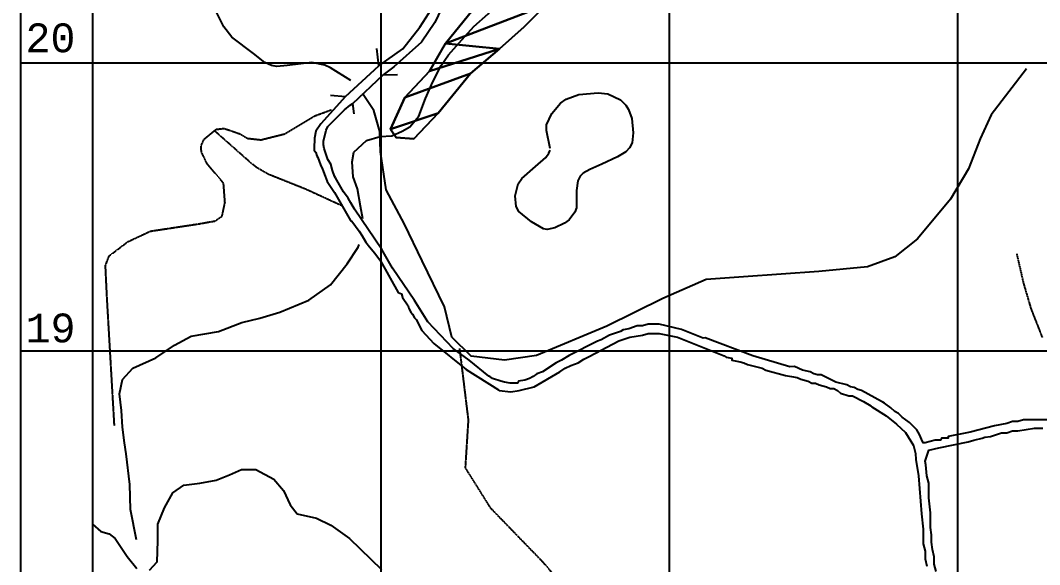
# Model space of a CAD drawing. Extents: x 19272750 to 38563660, y 1412748 to 2838873.
# Drawn here: x 19272750 to 19276285, y 1418259 to 1420147 of the extents above; entities that cross this region are included whole.
import ezdxf
from ezdxf.enums import TextEntityAlignment as Align

# ---------------------------------------------------------------- set-up
doc = ezdxf.new("R2010")
doc.units = 0
doc.header["$MEASUREMENT"] = 0
doc.linetypes.add('DASHED', pattern=[0.75, 0.5, -0.25])
doc.linetypes.add('HIDDEN', pattern=[0.375, 0.25, -0.125])
for name, color, linetype in [('-1', 7, 'CONTINUOUS'), ('-3', 7, 'CONTINUOUS'), ('-5', 7, 'CONTINUOUS'), ('-51', 7, 'CONTINUOUS'), ('-52', 7, 'CONTINUOUS'), ('-6', 7, 'CONTINUOUS'), ('1', 7, 'CONTINUOUS'), ('3', 7, 'CONTINUOUS'), ('5', 7, 'CONTINUOUS'), ('50', 7, 'CONTINUOUS'), ('51', 7, 'CONTINUOUS'), ('52', 7, 'CONTINUOUS'), ('6', 7, 'CONTINUOUS')]:
    doc.layers.add(name, color=color, linetype=linetype)
doc.styles.add('MONOTXT', font='MONOTXT', dxfattribs={"height": 0.2})

msp = doc.modelspace()

# ---------------------------------------------------------------- linework, layer by layer
at = {"layer": '-1', "color": 7, "linetype": 'CONTINUOUS'}
for p, q in [((19272750, 1434250), (19272750, 1412750)), ((19273000, 1434250), (19273000, 1412750)), ((19274000, 1433000), (19274000, 1412750)), ((19275000, 1433000), (19275000, 1412750)), ((19276000, 1433000), (19276000, 1412750)), ((19272750, 1420000), (19282250, 1420000)), ((19272750, 1419000), (19282250, 1419000))]:
    msp.add_line(p, q, dxfattribs=at)
at = {"layer": '-1', "color": 30, "linetype": 'CONTINUOUS'}
for points in [[(19274587.9, 1419702.1), (19274574.9, 1419764.4), (19274575.1, 1419784.6), (19274593.1, 1419824.2), (19274623, 1419860), (19274642.3, 1419873.5), (19274686.4, 1419889.1), (19274753.8, 1419895.9), (19274787.4, 1419891.7), (19274831.2, 1419871), (19274849.6, 1419852.7), (19274859.4, 1419837.8), (19274870.3, 1419806), (19274875.5, 1419756.6), (19274871.2, 1419721.6), (19274862.5, 1419704.7), (19274850.1, 1419691.2), (19274821.1, 1419673.5), (19274766.7, 1419647.5), (19274725.2, 1419629.4), (19274701.5, 1419616.3), (19274691.5, 1419606), (19274683.6, 1419590.1), (19274678.6, 1419556.6), (19274678.6, 1419496.9), (19274673.1, 1419481.7), (19274652.7, 1419455.3), (19274637.2, 1419442.9), (19274603.4, 1419426.8), (19274577.2, 1419421.8), (19274564.6, 1419424.2), (19274523.1, 1419447.5), (19274479.1, 1419483.9), (19274469.5, 1419501.6), (19274466.1, 1419538.4), (19274476.9, 1419580.3), (19274489.4, 1419598.2), (19274536.1, 1419639.8), (19274572.3, 1419670.9), (19274582.7, 1419686.5), (19274587.9, 1419696.9)], [(19273198, 1418239.8), (19273223.9, 1418268.5), (19273226.5, 1418341.4), (19273226.5, 1418398.7), (19273249.9, 1418456), (19273278.4, 1418508.1), (19273317.4, 1418534.1), (19273371.9, 1418542), (19273429, 1418552.4), (19273475.7, 1418570.6), (19273517.3, 1418588.9), (19273566.6, 1418588.9), (19273628.9, 1418555), (19273662.6, 1418515.9), (19273686, 1418466.4), (19273709.4, 1418435.2), (19273776.9, 1418419.6), (19273826.2, 1418396.1), (19273891.1, 1418349.2), (19274002.7, 1418242.4)], [(19273000, 1418398.8), (19273029.2, 1418373.3), (19273057.8, 1418365.5), (19273078.6, 1418349.9), (19273120.1, 1418287.4), (19273153.8, 1418245.8)]]:
    msp.add_lwpolyline(points, dxfattribs=at)
at = {"layer": '-3', "color": 7, "linetype": 'CONTINUOUS'}
for points in [[(19273825.2, 1419887.3), (19273877.8, 1419882.8), (19273993.3, 1419988.7), (19273986.5, 1420049)], [(19273907.1, 1419823.1), (19273903, 1419858.8), (19274008.6, 1419957.4), (19274058.2, 1419959.2)]]:
    msp.add_lwpolyline(points, dxfattribs=at)
at = {"layer": '-5', "color": 7, "linetype": 'CONTINUOUS'}
for points in [[(19273993, 1419988.6), (19274075.9, 1420048.2), (19274135.4, 1420123.5), (19274176.9, 1420188.4), (19274189.8, 1420217)], [(19274223.5, 1420214.4), (19274187.2, 1420139.1), (19274140.6, 1420071.6), (19274044.8, 1419986), (19274008.6, 1419957.4)], [(19273877.8, 1419882.8), (19273792.3, 1419788), (19273774.2, 1419762.1), (19273770.4, 1419738.7), (19273769, 1419702.5), (19273769, 1419696.1), (19273774.3, 1419688.1), (19273778.6, 1419676.9), (19273781.7, 1419670.6), (19273791.3, 1419645.1), (19273797.6, 1419631), (19273807.2, 1419606.8), (19273813.7, 1419587.6), (19273839.2, 1419549.2), (19273894.6, 1419452.6), (19273899.8, 1419450.4), (19273925.3, 1419415.3), (19273934.9, 1419399.3), (19273947.6, 1419377.1), (19273960.4, 1419361.1), (19273979.5, 1419338.8), (19273998.7, 1419313.2), (19274060.3, 1419203.4), (19274072.1, 1419198.4), (19274075.3, 1419185.6), (19274094.4, 1419156.9), (19274097.6, 1419147.3), (19274103.9, 1419134.6), (19274110.3, 1419128.2), (19274116.7, 1419115.4), (19274123.1, 1419109.1), (19274142.3, 1419070.7), (19274183.7, 1419026.1), (19274295.9, 1418936.1), (19274408.6, 1418864.7), (19274410.2, 1418863.4), (19274451.3, 1418858.2), (19274480.4, 1418863.4), (19274531.4, 1418876.1), (19274620.8, 1418927.2), (19274639.9, 1418939.9), (19274659.1, 1418949.5), (19274684.7, 1418959.1), (19274703.8, 1418971.9), (19274722.9, 1418981.4), (19274825.4, 1419034.7), (19274863.3, 1419048.4), (19274907.9, 1419054.8), (19274927.1, 1419061.2), (19274965.4, 1419061.2), (19275028.7, 1419047.6), (19275190.5, 1418982.8), (19275198.3, 1418978.2), (19275217.4, 1418975), (19275217.4, 1418968.7), (19275246.2, 1418962.3), (19275258.9, 1418959.1), (19275271.7, 1418952.7), (19275322.7, 1418939.9), (19275335.5, 1418933.6), (19275404, 1418915.3), (19275424.8, 1418911.2), (19275443.9, 1418908.1), (19275456.7, 1418901.7), (19275482.2, 1418895.3), (19275495, 1418888.9), (19275507.8, 1418888.9), (19275520.5, 1418882.5), (19275546, 1418876.1), (19275558.8, 1418869.8), (19275571.6, 1418869.8), (19275584.3, 1418863.4), (19275593.9, 1418853.8), (19275622.6, 1418844.2), (19275635.4, 1418844.2), (19275673.7, 1418825.1), (19275699.1, 1418809.2), (19275702.4, 1418806), (19275752.3, 1418775.2), (19275788.5, 1418746.6), (19275819.6, 1418716.8), (19275846.9, 1418672.6), (19275854.6, 1418644), (19275855.5, 1418624.1), (19275865.1, 1418566.7), (19275875.3, 1418435.1), (19275881, 1418381.6), (19275881, 1418330.5), (19275887.4, 1418305.1), (19275887.4, 1418279.5), (19275893.8, 1418254)], [(19276311.7, 1418761.3), (19276228.8, 1418761.3), (19276209.6, 1418754.9), (19276190.5, 1418754.9), (19276171.3, 1418748.5), (19276128, 1418740.9), (19276043.8, 1418718.8), (19275967.2, 1418703.9), (19275967.2, 1418697.5), (19275944.9, 1418697.5), (19275941.6, 1418691.1), (19275922.5, 1418691.1), (19275887.5, 1418681.5), (19275881, 1418681.5), (19275874.6, 1418694.3), (19275868.3, 1418710.2), (19275858.7, 1418726.2), (19275833.1, 1418751.7), (19275807.7, 1418770.9), (19275794.9, 1418783.6), (19275782.2, 1418790), (19275769.3, 1418802.8), (19275747.1, 1418818.7), (19275740.6, 1418821.9), (19275736.9, 1418824.8), (19275667.2, 1418863.4), (19275654.5, 1418866.6), (19275641.8, 1418872.9), (19275629, 1418876.1), (19275616.2, 1418882.5), (19275577.9, 1418892.1), (19275526.9, 1418917.6), (19275514.1, 1418917.6), (19275501.4, 1418920.8), (19275488.6, 1418927.2), (19275463, 1418933.6), (19275434.4, 1418946.3), (19275418.5, 1418945.5), (19275290.3, 1418983.6), (19275124.9, 1419045.2), (19275118.1, 1419044.6), (19275043, 1419074.4), (19274965.4, 1419093.1), (19274927.1, 1419093.1), (19274907.9, 1419086.7), (19274888.8, 1419086.7), (19274860.1, 1419077.2), (19274840.9, 1419073.9), (19274831.4, 1419067.6), (19274793.1, 1419054.8), (19274764.4, 1419038.9), (19274751.6, 1419034.2), (19274652.7, 1418984.6), (19274627.2, 1418968.6), (19274608.1, 1418959.1), (19274560.2, 1418927.2), (19274541.1, 1418920.8), (19274528.3, 1418911.2), (19274515.5, 1418904.8), (19274499.6, 1418898.5), (19274477.2, 1418895.3), (19274474.1, 1418888.9), (19274448.5, 1418888.9), (19274429.4, 1418892.1), (19274416.3, 1418895.4), (19274387.9, 1418904.9), (19274378.3, 1418911.2), (19274374.8, 1418912.9), (19274306.3, 1418968.6), (19274250.7, 1419008.9), (19274162.6, 1419101.1), (19274117.2, 1419175.6), (19274040.9, 1419287.1), (19274003.4, 1419351.9), (19273909.3, 1419491.9), (19273896.6, 1419514.2), (19273887, 1419530.2), (19273871.1, 1419552.5), (19273842.4, 1419600.3), (19273839.2, 1419606.8), (19273832.8, 1419625.9), (19273826.4, 1419648.2), (19273816.8, 1419664.2), (19273804.1, 1419702.5), (19273800.9, 1419715.2), (19273800.9, 1419728), (19273810.4, 1419766.2), (19273816.8, 1419779), (19273874.2, 1419836.4), (19273893.4, 1419852.4), (19273903, 1419858.8)], [(19275925.7, 1418234.8), (19275919.3, 1418260.4), (19275919.3, 1418285.9), (19275912.9, 1418311.4), (19275909.8, 1418336.9), (19275909.7, 1418362.5), (19275906.6, 1418388), (19275906.6, 1418439.1), (19275900.2, 1418490.1), (19275900.2, 1418541.1), (19275893.8, 1418566.7), (19275890.6, 1418604.9), (19275887.4, 1418617.7), (19275900.2, 1418656), (19275935.2, 1418664), (19276037.4, 1418684.7), (19276056.5, 1418691.1), (19276085.2, 1418697.5), (19276094.8, 1418700.7), (19276113.9, 1418703.9), (19276152.2, 1418716.6), (19276171.4, 1418716.6), (19276190.5, 1418723), (19276209.7, 1418723), (19276267, 1418732.6), (19276295.8, 1418732.6)]]:
    msp.add_lwpolyline(points, dxfattribs=at)
at = {"layer": '-51', "color": 4, "linetype": 'CONTINUOUS'}
for points in [[(19273895.5, 1419937.7), (19273825.6, 1419981.9), (19273805.3, 1419991.9), (19273760.8, 1420000.1), (19273675.3, 1419989.7), (19273639, 1419987.1), (19273620.9, 1419989.7), (19273598.3, 1420000.1), (19273558.8, 1420031.3), (19273482.9, 1420088.6), (19273455.2, 1420124.8), (19273403.4, 1420230.1)], [(19273997.7, 1419743.9), (19274038.3, 1419746.5), (19274074.6, 1419762.1), (19274100.5, 1419777.6), (19274131.5, 1419814), (19274154.8, 1419876.3), (19274180.7, 1419933.4), (19274209.2, 1419990.5), (19274235.1, 1420026.8), (19274271.3, 1420068.4), (19274323.1, 1420125.4), (19274372.3, 1420168.9), (19274390.4, 1420197.5), (19274390.4, 1420210.5)], [(19276239.5, 1419978.8), (19276116.6, 1419818.8), (19276079, 1419735.7), (19276037.6, 1419631.9), (19275975.4, 1419526.7), (19275861.4, 1419389.1), (19275782.4, 1419326.4), (19275687.9, 1419291.3), (19275519.5, 1419275.7), (19275257.9, 1419257.5), (19275128.4, 1419247.8), (19274978.2, 1419181.5), (19274783.9, 1419086.6), (19274540.4, 1418984.6), (19274429.1, 1418967.8), (19274313.8, 1418982.1), (19274246.5, 1419047.7), (19274220.6, 1419152.9), (19274142.9, 1419312.7), (19274082, 1419439.4), (19274018.5, 1419558.9), (19273999.1, 1419690.8), (19273996.5, 1419761), (19273975.8, 1419833.8), (19273936.9, 1419893.5)], [(19273937.3, 1419458.4), (19273929.6, 1419502.6), (19273919.2, 1419562.3), (19273903.7, 1419603.9), (19273901.1, 1419655.9), (19273906.3, 1419689.6), (19273950.3, 1419729.9), (19273997.7, 1419743.9)], [(19273152.8, 1418345.3), (19273132.1, 1418450.5), (19273129.5, 1418536.3), (19273116.6, 1418642.8), (19273111.4, 1418681.7), (19273103.6, 1418736.3), (19273101.1, 1418793.4), (19273093.3, 1418851.9), (19273103.6, 1418901.2), (19273139.9, 1418940.2), (19273220.1, 1418976.6), (19273284.9, 1419020.7), (19273341.8, 1419051.9), (19273437.6, 1419067.5), (19273517.9, 1419098.7), (19273580, 1419114.2), (19273649.9, 1419135), (19273750.9, 1419176.6), (19273826, 1419229.8), (19273883, 1419302.6), (19273921.8, 1419359.7), (19273925.2, 1419368.8)]]:
    msp.add_lwpolyline(points, dxfattribs=at)
at = {"layer": '-51', "color": 4, "linetype": 'HIDDEN'}
msp.add_lwpolyline([(19276205.4, 1419336.4), (19276228.7, 1419235), (19276254.6, 1419146.7), (19276293.4, 1419048)], dxfattribs=at)
at = {"layer": '-52', "color": 4, "linetype": 'CONTINUOUS'}
msp.add_lwpolyline([(19274572.5, 1420199.3), (19274497.3, 1420123.8), (19274412, 1420048.3), (19274311.6, 1419962.8), (19274198.7, 1419824.4), (19274114.5, 1419736), (19274053.2, 1419740.7), (19274033.2, 1419769), (19274083.3, 1419879.7), (19274168.6, 1419970.3), (19274223.8, 1420066), (19274334.2, 1420201.9)], dxfattribs=at)
at = {"layer": '-6', "color": 7, "linetype": 'DASHED'}
for points in [[(19273076.3, 1418740.3), (19273050.4, 1419187), (19273045.2, 1419296.1), (19273057.7, 1419329.6), (19273123, 1419379.2), (19273200.7, 1419415.6), (19273371.7, 1419441.5), (19273424.8, 1419451), (19273449.4, 1419467.5), (19273459.7, 1419514.2), (19273454.6, 1419581.8), (19273397.6, 1419649.3), (19273377.8, 1419690.8), (19273376.8, 1419711.6), (19273387.1, 1419734.7), (19273428.6, 1419768.8), (19273456.4, 1419772.1), (19273511.6, 1419753.2), (19273537.5, 1419737.6), (19273584.1, 1419732.4), (19273667, 1419753.2), (19273770.6, 1419815.5), (19273827.6, 1419836.3)], [(19273863.9, 1419503.9), (19273739.5, 1419561), (19273610.4, 1419612.6), (19273570.9, 1419635.2), (19273553, 1419649.3), (19273423.5, 1419763.6)], [(19274657.1, 1415873.1), (19274770.4, 1415985.2), (19274832.6, 1416099.5), (19274837.8, 1416276.2), (19274858.5, 1416395.8), (19274941.4, 1416551.7), (19275013.9, 1416707.6), (19275055.3, 1416788.2), (19275080.6, 1416894.4), (19275076, 1417110.4), (19275039.8, 1417406.7), (19274884.4, 1417760.1), (19274744.5, 1418053.7), (19274563.2, 1418266.8), (19274381.9, 1418453.9), (19274293.8, 1418594.3), (19274304.2, 1418760.6), (19274274, 1419008.3)]]:
    msp.add_lwpolyline(points, dxfattribs=at)
at = {"layer": '1', "color": 7, "linetype": 'CONTINUOUS'}
for p, q in [((19272750, 1434250), (19272750, 1412750)), ((19273000, 1434250), (19273000, 1412750)), ((19274000, 1433000), (19274000, 1412750)), ((19275000, 1433000), (19275000, 1412750)), ((19276000, 1433000), (19276000, 1412750)), ((19272750, 1420000), (19282250, 1420000)), ((19272750, 1419000), (19282250, 1419000))]:
    msp.add_line(p, q, dxfattribs=at)
at = {"layer": '1', "color": 30, "linetype": 'CONTINUOUS'}
for points in [[(19274587.9, 1419702.1), (19274574.9, 1419764.4), (19274575.1, 1419784.6), (19274593.1, 1419824.2), (19274623, 1419860), (19274642.3, 1419873.5), (19274686.4, 1419889.1), (19274753.8, 1419895.9), (19274787.4, 1419891.7), (19274831.2, 1419871), (19274849.6, 1419852.7), (19274859.4, 1419837.8), (19274870.3, 1419806), (19274875.5, 1419756.6), (19274871.2, 1419721.6), (19274862.5, 1419704.7), (19274850.1, 1419691.2), (19274821.1, 1419673.5), (19274766.7, 1419647.5), (19274725.2, 1419629.4), (19274701.5, 1419616.3), (19274691.5, 1419606), (19274683.6, 1419590.1), (19274678.6, 1419556.6), (19274678.6, 1419496.9), (19274673.1, 1419481.7), (19274652.7, 1419455.3), (19274637.2, 1419442.9), (19274603.4, 1419426.8), (19274577.2, 1419421.8), (19274564.6, 1419424.2), (19274523.1, 1419447.5), (19274479.1, 1419483.9), (19274469.5, 1419501.6), (19274466.1, 1419538.4), (19274476.9, 1419580.3), (19274489.4, 1419598.2), (19274536.1, 1419639.8), (19274572.3, 1419670.9), (19274582.7, 1419686.5), (19274587.9, 1419696.9)], [(19273198, 1418239.8), (19273223.9, 1418268.5), (19273226.5, 1418341.4), (19273226.5, 1418398.7), (19273249.9, 1418456), (19273278.4, 1418508.1), (19273317.4, 1418534.1), (19273371.9, 1418542), (19273429, 1418552.4), (19273475.7, 1418570.6), (19273517.3, 1418588.9), (19273566.6, 1418588.9), (19273628.9, 1418555), (19273662.6, 1418515.9), (19273686, 1418466.4), (19273709.4, 1418435.2), (19273776.9, 1418419.6), (19273826.2, 1418396.1), (19273891.1, 1418349.2), (19274002.7, 1418242.4)], [(19273000, 1418398.8), (19273029.2, 1418373.3), (19273057.8, 1418365.5), (19273078.6, 1418349.9), (19273120.1, 1418287.4), (19273153.8, 1418245.8)]]:
    msp.add_lwpolyline(points, dxfattribs=at)
at = {"layer": '3', "color": 7, "linetype": 'CONTINUOUS'}
for points in [[(19273825.2, 1419887.3), (19273877.8, 1419882.8), (19273993.3, 1419988.7), (19273986.5, 1420049)], [(19273907.1, 1419823.1), (19273903, 1419858.8), (19274008.6, 1419957.4), (19274058.2, 1419959.2)]]:
    msp.add_lwpolyline(points, dxfattribs=at)
at = {"layer": '5', "color": 7, "linetype": 'CONTINUOUS'}
for points in [[(19273993, 1419988.6), (19274075.9, 1420048.2), (19274135.4, 1420123.5), (19274176.9, 1420188.4), (19274189.8, 1420217)], [(19274223.5, 1420214.4), (19274187.2, 1420139.1), (19274140.6, 1420071.6), (19274044.8, 1419986), (19274008.6, 1419957.4)], [(19273877.8, 1419882.8), (19273792.3, 1419788), (19273774.2, 1419762.1), (19273770.4, 1419738.7), (19273769, 1419702.5), (19273769, 1419696.1), (19273774.3, 1419688.1), (19273778.6, 1419676.9), (19273781.7, 1419670.6), (19273791.3, 1419645.1), (19273797.6, 1419631), (19273807.2, 1419606.8), (19273813.7, 1419587.6), (19273839.2, 1419549.2), (19273894.6, 1419452.6), (19273899.8, 1419450.4), (19273925.3, 1419415.3), (19273934.9, 1419399.3), (19273947.6, 1419377.1), (19273960.4, 1419361.1), (19273979.5, 1419338.8), (19273998.7, 1419313.2), (19274060.3, 1419203.4), (19274072.1, 1419198.4), (19274075.3, 1419185.6), (19274094.4, 1419156.9), (19274097.6, 1419147.3), (19274103.9, 1419134.6), (19274110.3, 1419128.2), (19274116.7, 1419115.4), (19274123.1, 1419109.1), (19274142.3, 1419070.7), (19274183.7, 1419026.1), (19274295.9, 1418936.1), (19274408.6, 1418864.7), (19274410.2, 1418863.4), (19274451.3, 1418858.2), (19274480.4, 1418863.4), (19274531.4, 1418876.1), (19274620.8, 1418927.2), (19274639.9, 1418939.9), (19274659.1, 1418949.5), (19274684.7, 1418959.1), (19274703.8, 1418971.9), (19274722.9, 1418981.4), (19274825.4, 1419034.7), (19274863.3, 1419048.4), (19274907.9, 1419054.8), (19274927.1, 1419061.2), (19274965.4, 1419061.2), (19275028.7, 1419047.6), (19275190.5, 1418982.8), (19275198.3, 1418978.2), (19275217.4, 1418975), (19275217.4, 1418968.7), (19275246.2, 1418962.3), (19275258.9, 1418959.1), (19275271.7, 1418952.7), (19275322.7, 1418939.9), (19275335.5, 1418933.6), (19275404, 1418915.3), (19275424.8, 1418911.2), (19275443.9, 1418908.1), (19275456.7, 1418901.7), (19275482.2, 1418895.3), (19275495, 1418888.9), (19275507.8, 1418888.9), (19275520.5, 1418882.5), (19275546, 1418876.1), (19275558.8, 1418869.8), (19275571.6, 1418869.8), (19275584.3, 1418863.4), (19275593.9, 1418853.8), (19275622.6, 1418844.2), (19275635.4, 1418844.2), (19275673.7, 1418825.1), (19275699.1, 1418809.2), (19275702.4, 1418806), (19275752.3, 1418775.2), (19275788.5, 1418746.6), (19275819.6, 1418716.8), (19275846.9, 1418672.6), (19275854.6, 1418644), (19275855.5, 1418624.1), (19275865.1, 1418566.7), (19275875.3, 1418435.1), (19275881, 1418381.6), (19275881, 1418330.5), (19275887.4, 1418305.1), (19275887.4, 1418279.5), (19275893.8, 1418254)], [(19276311.7, 1418761.3), (19276228.8, 1418761.3), (19276209.6, 1418754.9), (19276190.5, 1418754.9), (19276171.3, 1418748.5), (19276128, 1418740.9), (19276043.8, 1418718.8), (19275967.2, 1418703.9), (19275967.2, 1418697.5), (19275944.9, 1418697.5), (19275941.6, 1418691.1), (19275922.5, 1418691.1), (19275887.5, 1418681.5), (19275881, 1418681.5), (19275874.6, 1418694.3), (19275868.3, 1418710.2), (19275858.7, 1418726.2), (19275833.1, 1418751.7), (19275807.7, 1418770.9), (19275794.9, 1418783.6), (19275782.2, 1418790), (19275769.3, 1418802.8), (19275747.1, 1418818.7), (19275740.6, 1418821.9), (19275736.9, 1418824.8), (19275667.2, 1418863.4), (19275654.5, 1418866.6), (19275641.8, 1418872.9), (19275629, 1418876.1), (19275616.2, 1418882.5), (19275577.9, 1418892.1), (19275526.9, 1418917.6), (19275514.1, 1418917.6), (19275501.4, 1418920.8), (19275488.6, 1418927.2), (19275463, 1418933.6), (19275434.4, 1418946.3), (19275418.5, 1418945.5), (19275290.3, 1418983.6), (19275124.9, 1419045.2), (19275118.1, 1419044.6), (19275043, 1419074.4), (19274965.4, 1419093.1), (19274927.1, 1419093.1), (19274907.9, 1419086.7), (19274888.8, 1419086.7), (19274860.1, 1419077.2), (19274840.9, 1419073.9), (19274831.4, 1419067.6), (19274793.1, 1419054.8), (19274764.4, 1419038.9), (19274751.6, 1419034.2), (19274652.7, 1418984.6), (19274627.2, 1418968.6), (19274608.1, 1418959.1), (19274560.2, 1418927.2), (19274541.1, 1418920.8), (19274528.3, 1418911.2), (19274515.5, 1418904.8), (19274499.6, 1418898.5), (19274477.2, 1418895.3), (19274474.1, 1418888.9), (19274448.5, 1418888.9), (19274429.4, 1418892.1), (19274416.3, 1418895.4), (19274387.9, 1418904.9), (19274378.3, 1418911.2), (19274374.8, 1418912.9), (19274306.3, 1418968.6), (19274250.7, 1419008.9), (19274162.6, 1419101.1), (19274117.2, 1419175.6), (19274040.9, 1419287.1), (19274003.4, 1419351.9), (19273909.3, 1419491.9), (19273896.6, 1419514.2), (19273887, 1419530.2), (19273871.1, 1419552.5), (19273842.4, 1419600.3), (19273839.2, 1419606.8), (19273832.8, 1419625.9), (19273826.4, 1419648.2), (19273816.8, 1419664.2), (19273804.1, 1419702.5), (19273800.9, 1419715.2), (19273800.9, 1419728), (19273810.4, 1419766.2), (19273816.8, 1419779), (19273874.2, 1419836.4), (19273893.4, 1419852.4), (19273903, 1419858.8)], [(19275925.7, 1418234.8), (19275919.3, 1418260.4), (19275919.3, 1418285.9), (19275912.9, 1418311.4), (19275909.8, 1418336.9), (19275909.7, 1418362.5), (19275906.6, 1418388), (19275906.6, 1418439.1), (19275900.2, 1418490.1), (19275900.2, 1418541.1), (19275893.8, 1418566.7), (19275890.6, 1418604.9), (19275887.4, 1418617.7), (19275900.2, 1418656), (19275935.2, 1418664), (19276037.4, 1418684.7), (19276056.5, 1418691.1), (19276085.2, 1418697.5), (19276094.8, 1418700.7), (19276113.9, 1418703.9), (19276152.2, 1418716.6), (19276171.4, 1418716.6), (19276190.5, 1418723), (19276209.7, 1418723), (19276267, 1418732.6), (19276295.8, 1418732.6)]]:
    msp.add_lwpolyline(points, dxfattribs=at)
at = {"layer": '51', "color": 4, "linetype": 'CONTINUOUS'}
for points in [[(19273895.5, 1419937.7), (19273825.6, 1419981.9), (19273805.3, 1419991.9), (19273760.8, 1420000.1), (19273675.3, 1419989.7), (19273639, 1419987.1), (19273620.9, 1419989.7), (19273598.3, 1420000.1), (19273558.8, 1420031.3), (19273482.9, 1420088.6), (19273455.2, 1420124.8), (19273403.4, 1420230.1)], [(19273997.7, 1419743.9), (19274038.3, 1419746.5), (19274074.6, 1419762.1), (19274100.5, 1419777.6), (19274131.5, 1419814), (19274154.8, 1419876.3), (19274180.7, 1419933.4), (19274209.2, 1419990.5), (19274235.1, 1420026.8), (19274271.3, 1420068.4), (19274323.1, 1420125.4), (19274372.3, 1420168.9), (19274390.4, 1420197.5), (19274390.4, 1420210.5)], [(19276239.5, 1419978.8), (19276116.6, 1419818.8), (19276079, 1419735.7), (19276037.6, 1419631.9), (19275975.4, 1419526.7), (19275861.4, 1419389.1), (19275782.4, 1419326.4), (19275687.9, 1419291.3), (19275519.5, 1419275.7), (19275257.9, 1419257.5), (19275128.4, 1419247.8), (19274978.2, 1419181.5), (19274783.9, 1419086.6), (19274540.4, 1418984.6), (19274429.1, 1418967.8), (19274313.8, 1418982.1), (19274246.5, 1419047.7), (19274220.6, 1419152.9), (19274142.9, 1419312.7), (19274082, 1419439.4), (19274018.5, 1419558.9), (19273999.1, 1419690.8), (19273996.5, 1419761), (19273975.8, 1419833.8), (19273936.9, 1419893.5)], [(19273937.3, 1419458.4), (19273929.6, 1419502.6), (19273919.2, 1419562.3), (19273903.7, 1419603.9), (19273901.1, 1419655.9), (19273906.3, 1419689.6), (19273950.3, 1419729.9), (19273997.7, 1419743.9)], [(19273152.8, 1418345.3), (19273132.1, 1418450.5), (19273129.5, 1418536.3), (19273116.6, 1418642.8), (19273111.4, 1418681.7), (19273103.6, 1418736.3), (19273101.1, 1418793.4), (19273093.3, 1418851.9), (19273103.6, 1418901.2), (19273139.9, 1418940.2), (19273220.1, 1418976.6), (19273284.9, 1419020.7), (19273341.8, 1419051.9), (19273437.6, 1419067.5), (19273517.9, 1419098.7), (19273580, 1419114.2), (19273649.9, 1419135), (19273750.9, 1419176.6), (19273826, 1419229.8), (19273883, 1419302.6), (19273921.8, 1419359.7), (19273925.2, 1419368.8)]]:
    msp.add_lwpolyline(points, dxfattribs=at)
at = {"layer": '51', "color": 4, "linetype": 'HIDDEN'}
msp.add_lwpolyline([(19276205.4, 1419336.4), (19276228.7, 1419235), (19276254.6, 1419146.7), (19276293.4, 1419048)], dxfattribs=at)
at = {"layer": '52', "color": 4, "linetype": 'CONTINUOUS'}
msp.add_lwpolyline([(19274572.5, 1420199.3), (19274497.3, 1420123.8), (19274412, 1420048.3), (19274311.6, 1419962.8), (19274198.7, 1419824.4), (19274114.5, 1419736), (19274053.2, 1419740.7), (19274033.2, 1419769), (19274083.3, 1419879.7), (19274168.6, 1419970.3), (19274223.8, 1420066), (19274334.2, 1420201.9)], dxfattribs=at)
at = {"layer": '6', "color": 7, "linetype": 'DASHED'}
for points in [[(19273076.3, 1418740.3), (19273050.4, 1419187), (19273045.2, 1419296.1), (19273057.7, 1419329.6), (19273123, 1419379.2), (19273200.7, 1419415.6), (19273371.7, 1419441.5), (19273424.8, 1419451), (19273449.4, 1419467.5), (19273459.7, 1419514.2), (19273454.6, 1419581.8), (19273397.6, 1419649.3), (19273377.8, 1419690.8), (19273376.8, 1419711.6), (19273387.1, 1419734.7), (19273428.6, 1419768.8), (19273456.4, 1419772.1), (19273511.6, 1419753.2), (19273537.5, 1419737.6), (19273584.1, 1419732.4), (19273667, 1419753.2), (19273770.6, 1419815.5), (19273827.6, 1419836.3)], [(19273863.9, 1419503.9), (19273739.5, 1419561), (19273610.4, 1419612.6), (19273570.9, 1419635.2), (19273553, 1419649.3), (19273423.5, 1419763.6)], [(19274657.1, 1415873.1), (19274770.4, 1415985.2), (19274832.6, 1416099.5), (19274837.8, 1416276.2), (19274858.5, 1416395.8), (19274941.4, 1416551.7), (19275013.9, 1416707.6), (19275055.3, 1416788.2), (19275080.6, 1416894.4), (19275076, 1417110.4), (19275039.8, 1417406.7), (19274884.4, 1417760.1), (19274744.5, 1418053.7), (19274563.2, 1418266.8), (19274381.9, 1418453.9), (19274293.8, 1418594.3), (19274304.2, 1418760.6), (19274274, 1419008.3)]]:
    msp.add_lwpolyline(points, dxfattribs=at)

# ---------------------------------------------------------------- texts
at = {"layer": '-1', "color": 7, "linetype": 'CONTINUOUS', "style": 'MONOTXT'}
for s, p in [('20', (19272854.3, 1420086.2)), ('19', (19272854.6, 1419079.9))]:
    msp.add_text(s, height=100, dxfattribs=at).set_placement(p, align=Align.MIDDLE)
at = {"layer": '1', "color": 7, "linetype": 'CONTINUOUS', "style": 'MONOTXT'}
for s, p in [('20', (19272854.3, 1420086.2)), ('19', (19272854.6, 1419079.9))]:
    msp.add_text(s, height=100, dxfattribs=at).set_placement(p, align=Align.MIDDLE)

# ---------------------------------------------------------------- meshes
at = {"layer": '50', "color": 134, "linetype": 'CONTINUOUS'}
mesh = msp.add_polyface(dxfattribs=at)
corners = [(19276852.8, 1423634.6), (19276707.3, 1423639.6), (19276983.3, 1423493.7), (19276612, 1423584.3), (19276270.8, 1423564.1), (19276228.2, 1423395.5), (19276526.7, 1423599.4), (19276356.1, 1423659.8), (19279253.5, 1423603.2), (19278759.2, 1423751.4), (19278655.4, 1423760.9), (19278429.1, 1423874.3), (19279612.8, 1422968), (19276694.8, 1423043.1), (19276835.3, 1422831.8), (19279542.7, 1422837.4), (19279487.6, 1422770.9), (19278558.7, 1422829.2), (19279438, 1422751.1), (19278634, 1422733.6), (19278858.1, 1422721.2), (19279333.9, 1422686.5), (19278912.7, 1422637.2), (19279219.9, 1422656.6), (19279200.7, 1422628.5), (19278902.7, 1422457.9), (19279180.3, 1422537.4), (19279200.1, 1422438), (19278863, 1422338.6), (19279338.9, 1422298.9), (19278882.9, 1422125), (19278781.9, 1421955.6), (19275814.3, 1422023.9), (19275643.7, 1422049.1), (19278488.5, 1422814.1), (19276835.3, 1422721), (19278508.6, 1422572.5), (19277041, 1422670.7), (19277031, 1422610.2), (19277181.5, 1422519.7), (19277025.9, 1422519.7), (19278543.6, 1422422.1), (19278363.1, 1422502.1), (19278448.3, 1422351.1), (19278523.6, 1422346), (19278322.9, 1422502.1), (19277226.6, 1422439.1), (19278252.7, 1422416.5), (19277861.3, 1422431.6), (19278167.4, 1422315.8), (19277886.4, 1422341), (19278142.3, 1422200.1), (19277926.6, 1422139.7), (19278132.2, 1422039), (19278021.9, 1421998.7), (19277399.7, 1422421.5), (19277322, 1422363.6), (19277231.6, 1422328.4), (19277266.8, 1422288.1), (19277231.6, 1422283.1), (19277730.9, 1422325.9), (19277475, 1422396.4), (19277590.4, 1422270.5), (19274943.8, 1423028.1), (19274813.3, 1423048.2), (19274843.4, 1422932.4), (19274883.6, 1422877.1), (19274838.4, 1422821.7), (19274768.2, 1422862), (19274732.1, 1422825.6), (19274775.7, 1422758.8), (19274853.5, 1422695.9), (19274835.9, 1422582.6), (19274963.9, 1422519.7), (19275054.2, 1422388.9), (19274906.2, 1422482), (19275079.2, 1422202.6), (19274991.4, 1422331), (19275154.5, 1422142.2), (19274991.4, 1422195.1), (19275295, 1422112), (19274931.2, 1422119.6), (19274986.4, 1422079.3), (19278022.9, 1423816.9), (19277387.4, 1423802.2), (19278117.8, 1423779.8), (19277383.5, 1423757.2), (19278193.3, 1423742), (19277383.4, 1423756.2), (19277338.9, 1423598.2), (19279269.9, 1423548.1), (19277163.9, 1423448.4), (19279309.9, 1423437.6), (19277080.2, 1423432.6), (19279329.9, 1423372.3), (19279380, 1423286.9), (19276132.9, 1423259.6), (19279445.1, 1423231.7), (19275987.4, 1423179.1), (19279490.1, 1423111.1), (19275912.1, 1423138.8), (19279547.7, 1423093.6), (19276619.6, 1422992.8), (19275957.3, 1423018), (19276474.1, 1422987.8), (19275927.2, 1422892.2), (19276358.6, 1422801.6), (19275729, 1422763.8), (19276343.6, 1422710.9), (19275754.1, 1422708.5), (19276328.6, 1422620.4), (19275844.4, 1422638), (19276388.8, 1422519.7), (19275849.4, 1422572.6), (19276398.8, 1422464.3), (19275834.4, 1422492), (19276343.6, 1422393.9), (19275914.6, 1422416.5), (19276303.5, 1422283.1), (19275914.6, 1422371.2), (19275869.5, 1422260.5), (19276338.6, 1422162.3), (19275969.8, 1422180), (19276353.6, 1422026.4), (19276025, 1422074.3), (19276418.9, 1421900.6), (19275989.9, 1422018.9), (19275628.6, 1421948.4), (19275598.5, 1421767.2), (19275929.7, 1421777.3), (19275824.3, 1421742), (19275518.3, 1421616.2), (19275769.1, 1421636.3), (19276489.1, 1421679.1), (19276170.5, 1421747.1), (19276306, 1421696.7), (19276579.4, 1421583.5), (19276406.3, 1421591), (19276677.2, 1421570.9), (19276476.6, 1421510.5), (19276707.4, 1421520.6), (19276712.4, 1421460.2), (19276561.9, 1421460.2), (19276772.6, 1421389.7), (19276677.2, 1421414.9), (19276859.8, 1421325.8), (19276774.9, 1421297.5), (19275227.3, 1420906.5), (19274911.2, 1420846.1), (19275071.7, 1420836.1), (19274856, 1420750.5), (19274943.2, 1420642.3), (19274775.7, 1420629.7), (19274843.4, 1420556.7), (19274549.9, 1420534.1), (19274768.2, 1420511.4), (19274459.6, 1420408.2), (19274687.9, 1420365.4), (19274582.6, 1420300), (19274334.2, 1420201.9), (19274572.5, 1420199.3), (19274223.8, 1420066), (19274412, 1420048.3), (19274168.6, 1419970.3), (19274311.6, 1419962.8), (19274083.3, 1419879.7), (19274198.7, 1419824.4), (19274033.2, 1419769), (19275398.7, 1421994.5), (19275103.3, 1422084.2), (19275222.2, 1422013.9), (19275400.4, 1421991.2), (19275237.3, 1421908.2), (19275425.4, 1421890.6), (19275229.8, 1421805), (19275387.8, 1421757.2), (19275229.8, 1421804.9), (19275347.7, 1421651.5), (19275209.7, 1421613.7), (19275377.8, 1421596.1), (19275209.7, 1421612.4), (19275789.2, 1421596.1), (19275249.8, 1421482.8), (19275683.8, 1421560.9), (19275593.5, 1421404.9), (19275310.1, 1421346.9), (19275653.7, 1421284), (19275633.7, 1421117.9), (19275335.1, 1421211), (19275608.6, 1420982), (19275254.9, 1421090.2), (19275412.9, 1420992.1), (19275154.5, 1420994.6), (19276423.9, 1421804.9), (19277796.1, 1422421.5), (19276970.8, 1422700.9), (19279408.3, 1422731.2), (19279592.8, 1423043.3), (19278344.2, 1423751.4), (19276326, 1423584.3), (19275894.6, 1421978.6), (19276767.6, 1421565.9), (19277560.3, 1422341), (19277231.8, 1422282.2), (19277126.3, 1422489.5), (19277066.1, 1422434.1), (19277031, 1422610.3), (19276887.9, 1422674.9), (19276885.5, 1422675.7), (19276815.2, 1422992.8), (19276544.3, 1422987.8), (19276393.8, 1422907.2), (19276752.5, 1421596.1), (19276852.9, 1421268.9), (19276174.5, 1421746.1), (19275769.2, 1421636.5), (19275754.1, 1421560.9), (19275618.6, 1421525.6), (19275593.5, 1421404.8), (19275578.5, 1420911.6), (19275513.2, 1420956.9), (19274939.2, 1420638.4), (19274748.1, 1420456), (19274497.3, 1420123.8), (19274114.5, 1419736), (19274053.2, 1419740.7), (19274219.7, 1420060), (19274650.3, 1420569.3), (19275249.8, 1421482.8), (19275164.9, 1422062.1), (19274876.1, 1422023.9), (19274845.9, 1422064.2), (19274733.1, 1422781.4), (19274733.1, 1422826.7), (19274813.2, 1423046.1), (19274833.4, 1423103.6), (19274883.6, 1423113.6), (19274938.8, 1422937.5), (19274853.5, 1422695.9), (19275628.6, 1421948.3), (19275703.9, 1422079.3), (19275874.5, 1422325.9), (19275796.7, 1422816.7), (19276238.2, 1423541.5), (19276416.3, 1423674.9), (19276777.6, 1423649.7), (19277923.8, 1423908), (19278476.2, 1423912.1), (19278570.6, 1423912.1), (19278881.8, 1423760.9), (19278973.1, 1423790.6), (19279590.8, 1423046.9), (19279597.8, 1422912.7), (19279269.5, 1422671.6), (19279200.1, 1422626.8), (19279259.6, 1422348.6), (19279385.3, 1422260.8), (19278782, 1421955.9), (19278827.1, 1422051.6), (19278862.7, 1422336), (19278703.1, 1422702.4), (19278699.2, 1422703.4), (19278463.4, 1422728.6), (19278543.7, 1422421.5), (19278452, 1422346.3), (19278398.2, 1422436.6), (19278117.2, 1421913.2), (19277670.7, 1422260.5)]
mesh.append_faces([[corners[k] for k in face] for face in [(1, 0, 245), (7, 6, 244), (9, 8, 250, 249), (11, 10, 248, 247), (20, 19, 261, 260), (31, 30, 258, 257), (33, 32, 240), (39, 40, 205, 204), (44, 43, 264), (53, 54, 266), (58, 59, 203), (60, 62, 267), (64, 63, 236, 235), (82, 81, 231, 230), (84, 83, 246), (102, 104, 210), (145, 146, 213), (166, 167, 225, 224), (189, 191, 220, 219), (195, 35, 208, 207), (138, 201, 212)]], dxfattribs={"vtx0": -1, "color": 134})
mesh.append_faces([[corners[k] for k in face] for face in [(2, 5, 93), (12, 14, 15, 252), (21, 22, 23, 253), (24, 25, 26, 254), (27, 28, 29, 255), (29, 30, 31, 256), (34, 35, 36, 262), (41, 43, 44, 263), (63, 65, 66, 237), (71, 72, 73, 238), (101, 13, 197, 251), (104, 105, 106, 211), (130, 131, 132, 215), (151, 152, 153, 221), (155, 156, 157, 222), (160, 161, 162, 223), (181, 182, 183, 216), (183, 182, 184, 217), (184, 185, 186, 218)]], dxfattribs={"vtx0": -1, "vtx1": -1, "color": 134})
mesh.append_faces([[corners[k] for k in face] for face in [(15, 14, 17, 16), (18, 19, 20, 196), (45, 46, 48, 47), (92, 93, 5, 94), (99, 100, 13, 101), (125, 128, 129, 193)]], dxfattribs={"vtx0": -1, "vtx1": -1, "vtx2": -1, "color": 134})
mesh.append_faces([[corners[k] for k in face] for face in [(2, 3, 199, 4), (8, 9, 198, 87), (36, 35, 195, 37), (46, 55, 194, 48), (80, 81, 82, 169), (138, 139, 140, 201)]], dxfattribs={"vtx0": -1, "vtx1": -1, "vtx3": -1, "color": 134})
mesh.append_faces([[corners[k] for k in face] for face in [(0, 1, 3, 2), (6, 7, 199, 3), (10, 11, 198, 9), (13, 12, 197), (16, 17, 19, 18), (22, 21, 196, 20), (23, 22, 25, 24), (26, 25, 28, 27), (32, 33, 127, 200), (35, 34, 17, 14), (46, 45, 42, 39), (47, 48, 50, 49), (49, 50, 52, 51), (51, 52, 54, 53), (55, 46, 57, 56), (56, 57, 59, 58), (61, 60, 194, 55), (66, 65, 68, 67), (67, 70, 72, 71), (73, 72, 75, 74), (74, 75, 77, 76), (76, 77, 79, 78), (78, 79, 81, 80), (83, 84, 86, 85), (85, 86, 88, 87), (8, 89, 91, 90), (90, 91, 93, 92), (94, 5, 96, 95), (95, 96, 98, 97), (97, 98, 100, 99), (13, 100, 103, 102), (106, 107, 109, 108), (108, 109, 111, 110), (110, 111, 113, 112), (112, 113, 115, 114), (114, 115, 117, 116), (116, 117, 119, 118), (118, 120, 122, 121), (121, 122, 124, 123), (123, 124, 126, 125), (129, 128, 131, 130), (132, 131, 179, 181), (134, 133, 193, 129), (133, 135, 137, 136), (136, 137, 139, 138), (140, 139, 142, 141), (141, 142, 144, 143), (143, 144, 146, 145), (147, 148, 150, 149), (148, 147, 191, 192), (149, 150, 152, 151), (153, 154, 156, 155), (157, 156, 159, 158), (158, 159, 161, 160), (162, 163, 165, 164), (164, 165, 167, 166), (169, 168, 80), (168, 170, 172, 171), (171, 172, 174, 173), (173, 174, 176, 175), (175, 176, 178, 177), (177, 178, 180, 179), (186, 185, 188, 187), (187, 188, 190, 189)]], dxfattribs={"vtx0": -1, "vtx2": -1, "color": 134})
mesh.append_faces([[corners[k] for k in face] for face in [(36, 38, 40, 39), (42, 41, 36, 39), (87, 88, 89, 8), (102, 103, 105, 104), (125, 126, 200, 127), (179, 180, 182, 181), (189, 190, 192, 191)]], dxfattribs={"vtx0": -1, "vtx2": -1, "vtx3": -1, "color": 134})
mesh.append_faces([[corners[k] for k in face] for face in [(2, 4, 243, 5), (12, 13, 209, 14), (29, 28, 259, 30), (36, 37, 206, 38), (41, 42, 265, 43), (60, 61, 202, 62), (63, 64, 234, 65), (67, 68, 233, 69), (67, 69, 232, 70), (106, 105, 242, 107), (118, 119, 241, 120), (125, 127, 239, 128), (133, 134, 214, 135), (153, 152, 227, 154), (162, 161, 226, 163), (168, 169, 229, 170), (184, 182, 228, 185)]], dxfattribs={"vtx0": -1, "vtx3": -1, "color": 134})

doc.saveas('drawing.dxf')
